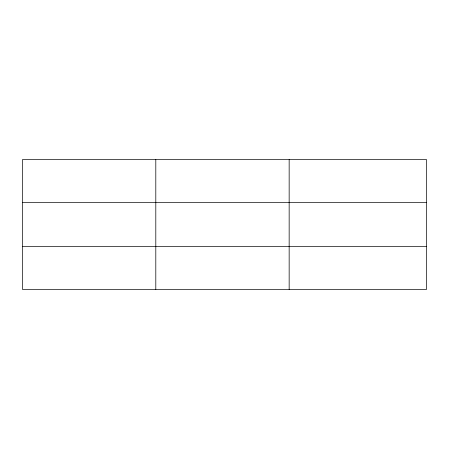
<?xml version="1.0" encoding="UTF-8"?>
<svg xmlns="http://www.w3.org/2000/svg" width="449" height="449" viewBox="0 0 449 449"><rect width="100%" height="100%" fill="white"/><g stroke="black" fill="none" stroke-linecap="round" stroke-linejoin="round"><path stroke-width="0.67" d="M155.803 159.597L155.803 289.403M289.156 159.597L289.156 289.403M426.55 246.568L426.55 289.403L22.45 289.403L22.45 159.597L426.55 159.597L426.55 246.568L22.45 246.568M22.45 202.432L426.55 202.432"/></g></svg>
